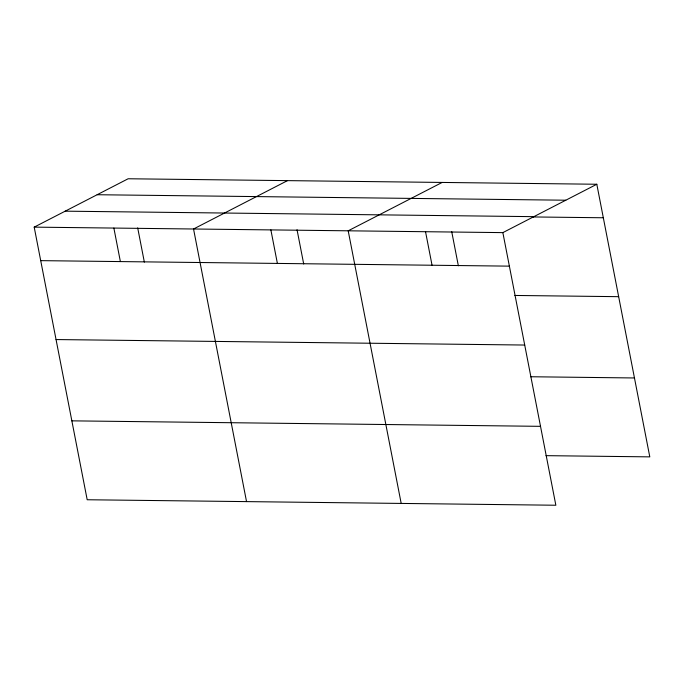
<?xml version="1.0" encoding="UTF-8"?>
<svg xmlns="http://www.w3.org/2000/svg" width="684" height="684" viewBox="0 0 684 684"><rect width="100%" height="100%" fill="white"/><g stroke="black" fill="none" stroke-linecap="round" stroke-linejoin="round"><path stroke-width="1.03" d="M596.807 184.252L502.86 232.62L555.853 505.237L87.193 499.748L34.2 227.131L128.147 178.763L596.807 184.252L649.8 456.869L545.986 455.655M287.494 180.627L193.546 228.995L246.539 501.611M442.155 182.44L348.199 230.807L401.192 503.424M97.145 194.726L565.805 200.215M65.202 211.168L533.862 216.657M532.349 216.939L603.322 217.768M34.2 227.131L502.86 232.62M40.715 260.647L509.375 266.144M514.847 295.454L618.661 296.676M56.054 339.555L524.714 345.044M530.647 376.747L634.461 377.97M71.854 420.848L540.514 426.337M451.696 231.534L458.357 265.794M425.534 231.714L432.049 265.238M297.036 229.721L303.696 263.981M270.873 229.901L277.388 263.425M137.689 227.857L144.35 262.117M113.869 228.063L120.384 261.587"/></g></svg>
